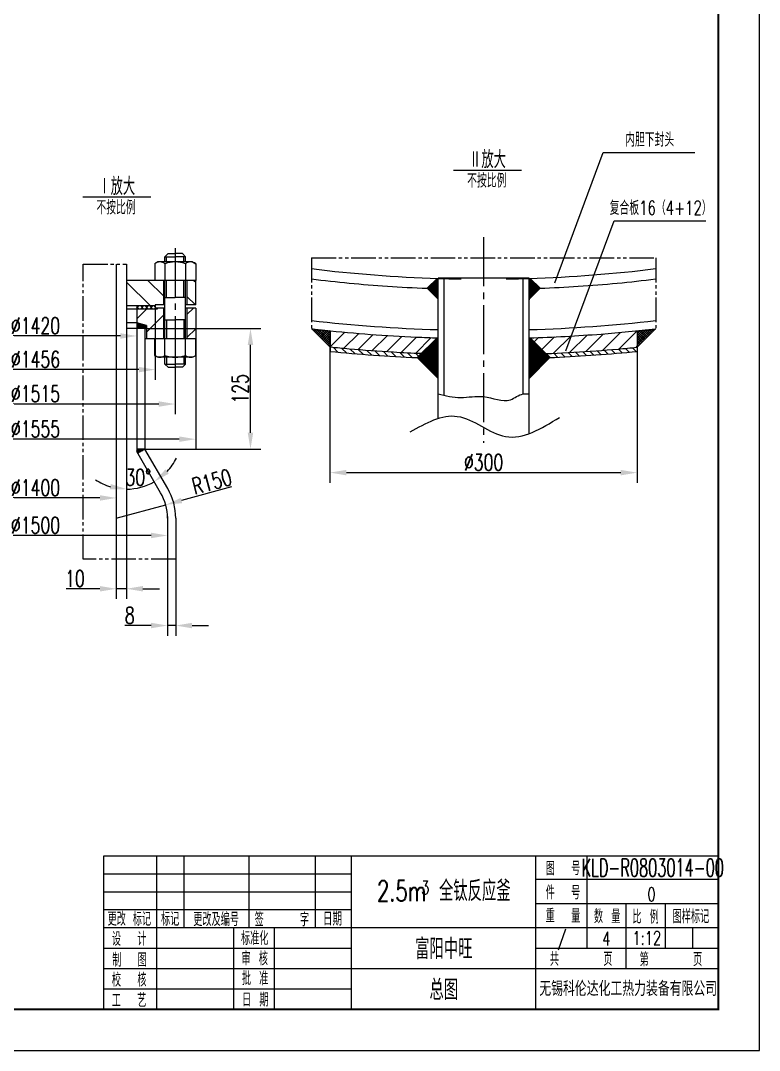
# Model space of a CAD drawing. Header units: millimetres. Extents: x -609 to 19506, y -219 to 17861.
# Drawn here: x 13907 to 16071, y 0 to 3018 of the extents above; entities that cross this region are included whole.
import ezdxf
from ezdxf.enums import TextEntityAlignment as Align

# ---------------------------------------------------------------- set-up
doc = ezdxf.new("R2010")
doc.units = ezdxf.units.MM
doc.header["$LTSCALE"] = 120
doc.header["$PDMODE"] = 3
doc.linetypes.add('CENTER', pattern=[1.66, 1.2, -0.15, 0.16, -0.15])
doc.linetypes.add('PHAN2', pattern=[0.97, 0.6, -0.07, 0.08, -0.07, 0.08, -0.07])
for name, color, linetype in [('1轮廓实线层', 7, 'Continuous'), ('2细线层', 4, 'Continuous'), ('3', 6, 'Continuous'), ('4', 5, 'Continuous'), ('6文字层', 3, 'Continuous'), ('A', 2, 'Continuous'), ('B', 7, 'Continuous'), ('C', 1, 'CENTER'), ('D2', 4, 'PHAN2'), ('图框层', 7, 'Continuous')]:
    doc.layers.add(name, color=color, linetype=linetype)
doc.styles.add('HZ', font='txt', dxfattribs={"width": 0.7, "bigfont": 'hztxt'})
doc.styles.add('HZFS', font='romans.shx', dxfattribs={"width": 0.7, "bigfont": 'hzdx.shx'})
doc.styles.add('PC_TEXTSTYLE', font='txt.shx', dxfattribs={"width": 0.67, "bigfont": 'gbcbig.shx'})
doc.dimstyles.new('ISO-25', dxfattribs={"dimtxt": 2.5, "dimasz": 2.5, "dimexe": 1.25, "dimexo": 0.625, "dimtad": 1, "dimdsep": 46, "dimtxsty": 'Standard', "dimcen": 2.5, "dimadec": 0, "dimazin": 0, "dimtfac": 1, "dimtmove": 0, "dimatfit": 3, "dimfxl": 0, "dimarcsym": 0})

# ---------------------------------------------------------------- blocks, each defined once
blk = doc.blocks.new('标题栏')
at = {"color": 4}
blk.add_line((-53.25, 38.47), (0.25, 38.47), dxfattribs=at)
at = {"layer": '1轮廓实线层'}
for p, q in [((-179.75, 45.25), (0.25, 45.25)), ((-179.75, 0.25), (-179.75, 45.25)), ((-179.75, 0.25), (-179.75, 45.25)), ((-179.75, 0.25), (0.25, 0.25))]:
    blk.add_line(p, q, dxfattribs=at)
at = {"layer": '1轮廓实线层', "color": 4}
for p, q in [((-164.25, 0.25), (-164.25, 45.25)), ((-156.25, 24.25), (-156.25, 45.25)), ((-137.25, 24.25), (-137.25, 45.25)), ((-117.75, 24.25), (-117.75, 45.25)), ((-107.25, 0.25), (-107.25, 45.25)), ((-53.25, 0.25), (-53.25, 45.25)), ((-38.25, 18.25), (-38.25, 45.25)), ((-53.25, 31.25), (0.25, 31.25)), ((-26.75, 12.25), (-26.75, 31.25)), ((-15.25, 18.25), (-15.25, 31.25)), ((-129.75, 0.25), (-129.75, 24.25))]:
    blk.add_line(p, q, dxfattribs=at)
at = {"layer": '2细线层', "color": 4}
for p, q in [((-179.75, 40), (-107.25, 40)), ((-179.75, 34.75), (-107.25, 34.75)), ((-179.75, 29.5), (-107.25, 29.5)), ((-179.75, 24.25), (0.25, 24.25)), ((-179.75, 18.25), (-107.25, 18.25)), ((-53.25, 18.25), (0.25, 18.25)), ((-179.75, 12.25), (0.25, 12.25)), ((-179.75, 6.25), (-107.25, 6.25))]:
    blk.add_line(p, q, dxfattribs=at)
at = {"layer": '2细线层'}
for p, q in [((-141.75, 0.25), (-141.75, 24.25)), ((-7.25, 18.25), (-7.25, 24.25))]:
    blk.add_line(p, q, dxfattribs=at)
at = {"layer": '图框层'}
blk.add_line((0.25, 0.25), (0.25, 45.25), dxfattribs=at)
at = {"layer": '6文字层', "style": 'PC_TEXTSTYLE', "width": 0.67}
for s, p in [('图  号', (-50.34, 39.59)), ('件  号', (-50.36, 32.52)), ('重  量', (-50.36, 25.7))]:
    blk.add_text(s, height=4, dxfattribs=at).set_placement(p)
at = {"layer": '6文字层'}
for s, style, width, p in [('更改', 'PC_TEXTSTYLE', 0.67, (-176.02, 26.99)), ('标记', 'PC_TEXTSTYLE', 0.67, (-168.64, 26.97)), ('标记', 'PC_TEXTSTYLE', 0.67, (-160.37, 26.97)), (' 更改及编号 ', 'PC_TEXTSTYLE', 0.67, (-146.9, 26.87)), (' 签    字 ', 'PC_TEXTSTYLE', 0.67, (-127.65, 26.83)), (' 日期 ', 'HZFS', 0.7, (-112.81, 26.97)), (' 数 量 ', 'PC_TEXTSTYLE', 0.67, (-32.34, 27.72)), (' 比 例 ', 'PC_TEXTSTYLE', 0.67, (-21.08, 27.59)), (' 图样标记 ', 'PC_TEXTSTYLE', 0.67, (-7.81, 27.73)), (' 设  计 ', 'PC_TEXTSTYLE', 0.67, (-172.37, 21.1)), ('标准化', 'PC_TEXTSTYLE', 0.67, (-135.59, 21.31)), (' 制  图 ', 'PC_TEXTSTYLE', 0.67, (-172.26, 14.95)), ('审 核', 'PC_TEXTSTYLE', 0.67, (-135.59, 15.37)), ('共     页', 'PC_TEXTSTYLE', 0.67, (-39.97, 15.2)), ('第     页', 'PC_TEXTSTYLE', 0.67, (-13.67, 15.14)), (' 校  核 ', 'PC_TEXTSTYLE', 0.67, (-172.37, 9.15)), ('批 准', 'PC_TEXTSTYLE', 0.67, (-135.49, 9.56)), (' 工  艺 ', 'PC_TEXTSTYLE', 0.67, (-172.4, 3.14)), ('日 期', 'PC_TEXTSTYLE', 0.67, (-135.42, 3.28))]:
    blk.add_text(s, height=4, dxfattribs=dict(at, style=style, width=width)).set_placement(p, align=Align.MIDDLE)
at = {"layer": '6文字层', "style": 'PC_TEXTSTYLE', "width": 0.639851, "flags": 8}
for tag, p, p2 in [('共几页', (-42.83, 13.25), (-37.44, 13.25)), ('第几页', (-16.91, 13.25), (-11.52, 13.25))]:
    blk.add_attdef(tag, text='', height=4, dxfattribs=at).set_placement(p, p2, align=Align.FIT)
at = {"layer": 'B', "insert": (-26.18, 6.27), "char_height": 3.8, "width": 53.1967, "attachment_point": 5, "style": 'PC_TEXTSTYLE'}
blk.add_mtext('{\\f楷体_GB2312|b0|i0|c134|p49;无锡科伦达化工热力装备有限公司}', dxfattribs=at)
at = {"layer": 'B', "style": 'HZ', "width": 0.7}
blk.add_attdef('BL', text='', height=4, dxfattribs=at).set_placement((-20.73, 19.2), align=Align.CENTER)
blk = doc.blocks.new('*D129')
at = {"layer": 'B', "color": 0, "lineweight": -2}
for p, q in [((14813.5, 2108.7), (14813.5, 1663.1)), ((15713.5, 2108.7), (15713.5, 1663.1)), ((14861.5, 1693.1), (15665.5, 1693.1))]:
    blk.add_line(p, q, dxfattribs=at)
at = {"layer": 'B', "color": 0}
for points in [[(14861.5, 1701.1), (14861.5, 1685.1), (14813.5, 1693.1)], [(15665.5, 1701.1), (15665.5, 1685.1), (15713.5, 1693.1)]]:
    blk.add_solid(points, dxfattribs=at)
at = {"layer": 'Defpoints', "color": 0}
for p in [(14813.5, 2108.7), (15713.5, 2108.7), (15713.5, 1693.1)]:
    blk.add_point(p, dxfattribs=at)
at = {"layer": 'B', "color": 0, "insert": (15263.5, 1723.1), "char_height": 48, "attachment_point": 5, "style": 'HZ'}
blk.add_mtext('%%C300', dxfattribs=at)
blk = doc.blocks.new('*D134')
at = {"layer": 'B', "color": 0, "lineweight": -2}
for p, q in [((14187.6, 1700.8), (14187.6, 1588.9)), ((14139.6, 1618.9), (13885.1, 1618.9))]:
    blk.add_line(p, q, dxfattribs=at)
at = {"layer": 'B', "color": 0}
blk.add_solid([(14139.6, 1626.9), (14139.6, 1610.9), (14187.6, 1618.9)], dxfattribs=at)
at = {"layer": 'Defpoints', "color": 0}
for p in [(14187.6, 1700.8), (14187.6, 1618.9), (9987.6, 1513.1)]:
    blk.add_point(p, dxfattribs=at)
at = {"layer": 'B', "color": 0, "insert": (13950.8, 1648.9), "char_height": 48, "attachment_point": 5, "style": 'HZ'}
blk.add_mtext('%%C1400', dxfattribs=at)
blk = doc.blocks.new('*D135')
at = {"layer": 'B', "color": 0, "lineweight": -2}
for p, q in [((14187.6, 1637.6), (14187.6, 1322.8)), ((14217.6, 1637.6), (14217.6, 1322.8)), ((14139.6, 1352.8), (14041, 1352.8)), ((14217.6, 1352.8), (14187.6, 1352.8)), ((14265.6, 1352.8), (14313.6, 1352.8))]:
    blk.add_line(p, q, dxfattribs=at)
at = {"layer": 'B', "color": 0}
for points in [[(14139.6, 1360.8), (14139.6, 1344.8), (14187.6, 1352.8)], [(14265.6, 1360.8), (14265.6, 1344.8), (14217.6, 1352.8)]]:
    blk.add_solid(points, dxfattribs=at)
at = {"layer": 'Defpoints', "color": 0}
for p in [(14187.6, 1637.6), (14217.6, 1637.6), (14217.6, 1352.8)]:
    blk.add_point(p, dxfattribs=at)
at = {"layer": 'B', "color": 0, "insert": (14066.3, 1382.8), "char_height": 48, "attachment_point": 5, "style": 'HZ'}
blk.add_mtext('10', dxfattribs=at)
blk = doc.blocks.new('*D136')
at = {"layer": 'B', "color": 0, "lineweight": -2}
for p, q in [((14337.6, 1439.7), (14337.6, 1215)), ((14361.6, 1439.7), (14361.6, 1215)), ((14289.6, 1245), (14212.2, 1245)), ((14361.6, 1245), (14337.6, 1245)), ((14409.6, 1245), (14457.6, 1245))]:
    blk.add_line(p, q, dxfattribs=at)
at = {"layer": 'B', "color": 0}
for points in [[(14289.6, 1253), (14289.6, 1237), (14337.6, 1245)], [(14409.6, 1253), (14409.6, 1237), (14361.6, 1245)]]:
    blk.add_solid(points, dxfattribs=at)
at = {"layer": 'Defpoints', "color": 0}
for p in [(14337.6, 1439.7), (14361.6, 1439.7), (14361.6, 1245)]:
    blk.add_point(p, dxfattribs=at)
at = {"layer": 'B', "color": 0, "insert": (14226.9, 1275), "char_height": 48, "attachment_point": 5, "style": 'HZ'}
blk.add_mtext('8', dxfattribs=at)
blk = doc.blocks.new('*D137')
at = {"layer": 'B', "color": 0, "lineweight": -2}
for p, q in [((14337.6, 1564.8), (14337.6, 1478.9)), ((14289.6, 1508.9), (13885.1, 1508.9))]:
    blk.add_line(p, q, dxfattribs=at)
at = {"layer": 'B', "color": 0}
blk.add_solid([(14289.6, 1516.9), (14289.6, 1500.9), (14337.6, 1508.9)], dxfattribs=at)
at = {"layer": 'Defpoints', "color": 0}
for p in [(14337.6, 1564.8), (14337.6, 1508.9), (9987.6, 1377.1)]:
    blk.add_point(p, dxfattribs=at)
at = {"layer": 'B', "color": 0, "insert": (13950.8, 1538.9), "char_height": 48, "attachment_point": 5, "style": 'HZ'}
blk.add_mtext('%%C1500', dxfattribs=at)
blk = doc.blocks.new('*D138')
at = {"layer": 'B', "color": 0, "lineweight": -2}
for p, q in [((14360.1, 2051), (14360.1, 1864.1)), ((14312.1, 1894.1), (13885.1, 1894.1))]:
    blk.add_line(p, q, dxfattribs=at)
at = {"layer": 'B', "color": 0}
blk.add_solid([(14312.1, 1902.1), (14312.1, 1886.1), (14360.1, 1894.1)], dxfattribs=at)
at = {"layer": 'Defpoints', "color": 0}
for p in [(14360.1, 2051), (9987.6, 1999.9), (14360.1, 1894.1)]:
    blk.add_point(p, dxfattribs=at)
at = {"layer": 'B', "color": 0, "insert": (13950.8, 1924.1), "char_height": 48, "attachment_point": 5, "style": 'HZ'}
blk.add_mtext('%%C1515', dxfattribs=at)
blk = doc.blocks.new('*D139')
at = {"layer": 'B', "color": 0, "lineweight": -2}
for p, q in [((14420.1, 2100.2), (14420.1, 1761.1)), ((14372.1, 1791.1), (13885.1, 1791.1))]:
    blk.add_line(p, q, dxfattribs=at)
at = {"layer": 'B', "color": 0}
blk.add_solid([(14372.1, 1799.1), (14372.1, 1783.1), (14420.1, 1791.1)], dxfattribs=at)
at = {"layer": 'Defpoints', "color": 0}
for p in [(14420.1, 2100.2), (9987.6, 1896.9), (14420.1, 1791.1)]:
    blk.add_point(p, dxfattribs=at)
at = {"layer": 'B', "color": 0, "insert": (13950.8, 1821.1), "char_height": 48, "attachment_point": 5, "style": 'HZ'}
blk.add_mtext('%%C1555', dxfattribs=at)
blk = doc.blocks.new('*D140')
at = {"layer": 'B', "color": 0, "lineweight": -2}
for p, q in [((14301.6, 2184.2), (14301.6, 1964.9)), ((14253.6, 1994.9), (13885.1, 1994.9))]:
    blk.add_line(p, q, dxfattribs=at)
at = {"layer": 'B', "color": 0}
blk.add_solid([(14253.6, 2002.9), (14253.6, 1986.9), (14301.6, 1994.9)], dxfattribs=at)
at = {"layer": 'Defpoints', "color": 0}
for p in [(14301.6, 2184.2), (9987.6, 2100.7), (14301.6, 1994.9)]:
    blk.add_point(p, dxfattribs=at)
at = {"layer": 'B', "color": 0, "insert": (13950.8, 2024.9), "char_height": 48, "attachment_point": 5, "style": 'HZ'}
blk.add_mtext('%%C1456', dxfattribs=at)
blk = doc.blocks.new('*D141')
at = {"layer": 'B', "color": 0, "lineweight": -2}
for p, q in [((14247.6, 2132.1), (14247.6, 2063.6)), ((14199.6, 2093.6), (13885.1, 2093.6))]:
    blk.add_line(p, q, dxfattribs=at)
at = {"layer": 'B', "color": 0}
blk.add_solid([(14199.6, 2101.6), (14199.6, 2085.6), (14247.6, 2093.6)], dxfattribs=at)
at = {"layer": 'Defpoints', "color": 0}
for p in [(9987.6, 2187.4), (14247.6, 2132.1), (14247.6, 2093.6)]:
    blk.add_point(p, dxfattribs=at)
at = {"layer": 'B', "color": 0, "insert": (13950.8, 2123.6), "char_height": 48, "attachment_point": 5, "style": 'HZ'}
blk.add_mtext('%%C1420', dxfattribs=at)
blk = doc.blocks.new('*D146')
at = {"layer": 'B', "color": 0, "lineweight": -2}
for p, q in [((14271.6, 2115.4), (14610.6, 2115.4)), ((14580.6, 1809.9), (14580.6, 2067.4)), ((14247.6, 1761.9), (14610.6, 1761.9))]:
    blk.add_line(p, q, dxfattribs=at)
at = {"layer": 'B', "color": 0}
for points in [[(14572.6, 2067.4), (14588.6, 2067.4), (14580.6, 2115.4)], [(14572.6, 1809.9), (14588.6, 1809.9), (14580.6, 1761.9)]]:
    blk.add_solid(points, dxfattribs=at)
at = {"layer": 'Defpoints', "color": 0}
for p in [(14271.6, 2115.4), (14580.6, 2115.4), (14247.6, 1761.9)]:
    blk.add_point(p, dxfattribs=at)
at = {"layer": 'B', "color": 0, "insert": (14550.6, 1938.6), "char_height": 48, "attachment_point": 5, "rotation": 90, "style": 'HZ'}
blk.add_mtext('125', dxfattribs=at)
blk = doc.blocks.new('*D147')
at = {"layer": 'B', "color": 0, "lineweight": -2}
for p, q in [((14525.4, 1651.4), (14378.6, 1611.4)), ((14187.6, 1559.4), (14332.3, 1598.8))]:
    blk.add_line(p, q, dxfattribs=at)
at = {"layer": 'B', "color": 0}
blk.add_solid([(14376.5, 1619.1), (14380.7, 1603.7), (14332.3, 1598.8)], dxfattribs=at)
at = {"layer": 'Defpoints', "color": 0}
for p in [(14332.3, 1598.8), (14187.6, 1559.4)]:
    blk.add_point(p, dxfattribs=at)
at = {"layer": 'B', "color": 0, "insert": (14467.3, 1666.6), "char_height": 48, "attachment_point": 5, "rotation": 15.2405, "style": 'HZ'}
blk.add_mtext('R150', dxfattribs=at)

msp = doc.modelspace()

# ---------------------------------------------------------------- hatches: boundary and pattern name
at = {"layer": 'B'}
h = msp.add_hatch(dxfattribs=at)
h.set_pattern_fill('ANSI31', color=256, scale=15, angle=90, style=0)
h.set_pattern_definition([(135, (-25339.024, -12477.745), (-33.67596, -33.67596), [])])
h.paths.add_polyline_path([(14325.579, 2184.431), (14325.579, 2256.431), (14217.579, 2256.431), (14217.579, 2181.431), (14289.579, 2181.431), (14289.579, 2184.431)])
h.paths.add_polyline_path([(14394.579, 2256.431), (14394.579, 2184.431), (14420.079, 2184.431), (14420.079, 2256.431)])
h = msp.add_hatch(dxfattribs=at)
h.set_pattern_fill('ANSI31', color=256, scale=0.3, angle=90, style=0)
h.set_pattern_definition([(135, (-30827.6568, -3984.2689), (-0.67351921, -0.67351921), [])])
edge = h.paths.add_edge_path()
edge.add_ellipse((15263.545, 3310.111), major_axis=(-2100, 0), ratio=0.5, start_angle=86.275526, end_angle=86.355168, ccw=False)
edge.add_line((15127.132, 2262.329), (15098.153, 2233.35))
edge.add_line((15098.153, 2233.35), (15130.045, 2201.458))
edge.add_line((15130.045, 2201.458), (15130.045, 2262.235))
edge = h.paths.add_edge_path()
edge.add_ellipse((15263.545, 3310.111), major_axis=(-2100, 0), ratio=0.5, start_angle=93.644832, end_angle=93.724474, ccw=False)
edge.add_line((15397.045, 2262.235), (15397.045, 2201.458))
edge.add_line((15397.045, 2201.458), (15428.936, 2233.35))
edge.add_line((15428.936, 2233.35), (15399.958, 2262.329))
h = msp.add_hatch(dxfattribs=at)
h.set_pattern_fill('ANSI37', color=256, scale=3, style=0)
h.set_pattern_definition([(45, (-25333.024, -12471.745), (-6.735192, 6.735192), []), (135, (-25333.024, -12471.745), (-6.735192, -6.735192), [])])
h.paths.add_polyline_path([(14247.579, 2181.431), (14247.579, 2172.431), (14301.579, 2172.431), (14301.579, 2181.431)])
h = msp.add_hatch(dxfattribs=at)
h.set_pattern_fill('ANSI31', color=256, scale=15, style=0)
h.set_pattern_definition([(45, (-25339.024, -12387.745), (-33.67596, 33.67596), [])])
h.paths.add_polyline_path([(14325.579, 2085.431), (14325.579, 2175.431), (14295.579, 2175.431), (14295.579, 2172.431), (14247.579, 2172.431), (14247.579, 2132.068), (14276.079, 2124.431), (14276.079, 2085.431)])
h.paths.add_polyline_path([(14394.579, 2175.431), (14394.579, 2085.431), (14420.079, 2085.431), (14420.079, 2175.431)])
h = msp.add_hatch(dxfattribs=at)
h.set_pattern_fill('ANSI37', color=256, scale=0.3, style=0)
h.set_pattern_definition([(135, (49529.1817, -12369.7446), (0.67351921, 0.67351921), []), (45, (49529.1817, -12369.7446), (0.67351921, -0.67351921), [])])
h.paths.add_polyline_path([(14247.579, 2132.068), (14276.079, 2124.431), (14276.079, 2115.431), (14247.579, 2115.431)])
h = msp.add_hatch(dxfattribs=at)
h.set_pattern_fill('ANSI37', color=256, scale=1.5, angle=90, style=0)
h.set_pattern_definition([(135, (-30827.657, -3984.269), (-3.36759605, -3.36759605), []), (225, (-30827.657, -3984.269), (3.36759605, -3.36759605), [])])
edge = h.paths.add_edge_path()
edge.add_spline(control_points=[(14813.545, 2108.717), (14808.568, 2109.222), (14803.595, 2109.735), (14785.722, 2111.612), (14772.841, 2113.023), (14759.985, 2114.491)], knot_values=[1.34632165, 1.34632165, 1.34632165, 1.34632165, 1.35305435, 1.35305435, 1.37053751, 1.37053751, 1.37053751, 1.37053751], degree=3, periodic=0)
edge.add_line((14759.985, 2114.491), (14813.545, 2060.932))
edge.add_line((14813.545, 2060.932), (14813.545, 2108.717))
h = msp.add_hatch(dxfattribs=at)
h.set_pattern_fill('ANSI31', color=256, scale=10, style=0)
edge = h.paths.add_edge_path()
edge.add_spline(control_points=[(15127.132, 2088.17), (15107.071, 2088.776), (15087.026, 2089.515), (14981.923, 2094.098), (14897.258, 2100.221), (14813.545, 2108.717)], knot_values=[1.37053751, 1.37053751, 1.37053751, 1.37053751, 1.39719121, 1.39719121, 1.51045379, 1.51045379, 1.51045379, 1.51045379], degree=3, periodic=0)
edge.add_line((14813.545, 2108.717), (14813.545, 2060.355))
edge.add_line((14813.545, 2060.355), (14814.739, 2060.355))
edge.add_spline(control_points=[(14814.739, 2060.355), (14832.897, 2058.538), (14851.096, 2056.831), (14912.517, 2051.456), (14955.909, 2048.298), (15026.491, 2044.192), (15053.594, 2042.861), (15080.734, 2041.772)], knot_values=[1.65084823, 1.65084823, 1.65084823, 1.65084823, 1.67513209, 1.67513209, 1.73263382, 1.73263382, 1.7683613, 1.7683613, 1.7683613, 1.7683613], degree=3, periodic=0)
edge.add_line((15080.734, 2041.772), (15127.132, 2088.17))
edge = h.paths.add_edge_path()
edge.add_spline(control_points=[(15767.738, 2114.564), (15714.969, 2108.532), (15661.774, 2103.447), (15579.232, 2097.083), (15550.092, 2095.126), (15520.888, 2093.455)], knot_values=[1.68480838, 1.68480838, 1.68480838, 1.68480838, 1.75657612, 1.75657612, 1.79555841, 1.79555841, 1.79555841, 1.79555841], degree=3, periodic=0)
edge.add_spline(control_points=[(15520.888, 2093.455), (15479.714, 2091.097), (15438.413, 2089.306), (15397.045, 2088.083)], knot_values=[1.62984882, 1.62984882, 1.62984882, 1.62984882, 1.68480838, 1.68480838, 1.68480838, 1.68480838], degree=3, periodic=0)
edge.add_line((15399.939, 2088.188), (15446.355, 2041.772))
edge.add_spline(control_points=[(15446.355, 2041.772), (15473.495, 2042.861), (15500.598, 2044.192), (15571.18, 2048.298), (15614.572, 2051.456), (15675.993, 2056.831), (15694.192, 2058.538), (15712.35, 2060.355)], knot_values=[1.65084823, 1.65084823, 1.65084823, 1.65084823, 1.68657572, 1.68657572, 1.74407745, 1.74407745, 1.7683613, 1.7683613, 1.7683613, 1.7683613], degree=3, periodic=0)
edge.add_line((15712.35, 2060.355), (15713.545, 2060.355))
edge.add_line((15713.545, 2060.355), (15713.545, 2108.893))
h = msp.add_hatch(dxfattribs=at)
h.set_pattern_fill('ANSI37', color=256, scale=1.5, angle=90, style=0)
h.set_pattern_definition([(45, (61354.746, -3984.269), (3.36759605, -3.36759605), []), (315, (61354.746, -3984.269), (-3.36759605, -3.36759605), [])])
edge = h.paths.add_edge_path()
edge.add_spline(control_points=[(15713.545, 2108.717), (15718.521, 2109.222), (15723.494, 2109.735), (15741.367, 2111.612), (15754.248, 2113.023), (15767.104, 2114.491)], knot_values=[1.34632165, 1.34632165, 1.34632165, 1.34632165, 1.35305435, 1.35305435, 1.37053751, 1.37053751, 1.37053751, 1.37053751], degree=3, periodic=0)
edge.add_line((15767.104, 2114.491), (15713.545, 2060.932))
edge.add_line((15713.545, 2060.932), (15713.545, 2108.717))
h = msp.add_hatch(dxfattribs=at)
h.set_pattern_fill('ANSI37', color=256, scale=0.3, angle=90, style=0)
h.set_pattern_definition([(135, (-30827.6568, -3984.2689), (-0.67351921, -0.67351921), []), (225, (-30827.6568, -3984.2689), (0.67351921, -0.67351921), [])])
edge = h.paths.add_edge_path()
edge.add_line((15069.2, 2030.238), (15130.045, 1969.394))
edge.add_line((15130.045, 1969.394), (15130.045, 2088.083))
edge.add_spline(control_points=[(15130.045, 2088.083), (15129.074, 2088.111), (15128.103, 2088.14), (15127.132, 2088.17)], knot_values=[1.51045379, 1.51045379, 1.51045379, 1.51045379, 1.51174384, 1.51174384, 1.51174384, 1.51174384], degree=3, periodic=0)
edge.add_line((15127.132, 2088.17), (15069.2, 2030.238))
h = msp.add_hatch(dxfattribs=at)
h.set_pattern_fill('ANSI37', color=256, scale=0.3, angle=90, style=0)
h.set_pattern_definition([(45, (61354.74595, -3984.2689), (0.67351921, -0.67351921), []), (315, (61354.74595, -3984.2689), (-0.67351921, -0.67351921), [])])
edge = h.paths.add_edge_path()
edge.add_spline(control_points=[(15397.045, 2088.083), (15398.016, 2088.111), (15398.987, 2088.14), (15399.958, 2088.17)], knot_values=[1.51045379, 1.51045379, 1.51045379, 1.51045379, 1.51174384, 1.51174384, 1.51174384, 1.51174384], degree=3, periodic=0)
edge.add_line((15399.958, 2088.17), (15457.889, 2030.238))
edge.add_line((15457.889, 2030.238), (15397.045, 1969.394))
edge.add_line((15397.045, 1969.394), (15397.045, 2088.083))
h = msp.add_hatch(dxfattribs=at)
h.set_pattern_fill('ANSI31', color=256, scale=5, angle=90, style=0)
edge = h.paths.add_edge_path()
edge.add_spline(control_points=[(15080.734, 2041.772), (15053.594, 2042.861), (15026.491, 2044.192), (14955.909, 2048.298), (14912.517, 2051.456), (14851.096, 2056.831), (14832.897, 2058.538), (14814.739, 2060.355)], knot_values=[1.65084823, 1.65084823, 1.65084823, 1.65084823, 1.68657572, 1.68657572, 1.74407745, 1.74407745, 1.7683613, 1.7683613, 1.7683613, 1.7683613], degree=3, periodic=0)
edge.add_line((14814.739, 2060.355), (14813.545, 2060.355))
edge.add_line((14813.545, 2060.355), (14813.545, 2048.413))
edge.add_spline(control_points=[(14813.545, 2048.413), (14898.024, 2039.958), (14983.414, 2033.889), (15069.2, 2030.238)], knot_values=[1.37323139, 1.37323139, 1.37323139, 1.37323139, 1.48590597, 1.48590597, 1.48590597, 1.48590597], degree=3, periodic=0)
edge.add_line((15069.2, 2030.238), (15080.734, 2041.772))
edge = h.paths.add_edge_path()
edge.add_spline(control_points=[(15457.889, 2030.239), (15462.213, 2030.423), (15466.537, 2030.613), (15552.283, 2034.507), (15633.325, 2040.386), (15713.545, 2048.414)], knot_values=[1.65568631, 1.65568631, 1.65568631, 1.65568631, 1.6613664, 1.6613664, 1.7683613, 1.7683613, 1.7683613, 1.7683613], degree=3, periodic=0)
edge.add_line((15713.545, 2048.414), (15713.545, 2060.355))
edge.add_line((15713.545, 2060.355), (15712.35, 2060.355))
edge.add_spline(control_points=[(15712.35, 2060.355), (15694.192, 2058.538), (15675.993, 2056.831), (15614.572, 2051.456), (15571.18, 2048.298), (15500.598, 2044.192), (15473.495, 2042.861), (15446.355, 2041.772)], knot_values=[1.65084823, 1.65084823, 1.65084823, 1.65084823, 1.67513209, 1.67513209, 1.73263382, 1.73263382, 1.7683613, 1.7683613, 1.7683613, 1.7683613], degree=3, periodic=0)
edge.add_line((15446.355, 2041.772), (15457.889, 2030.239))
h = msp.add_hatch(dxfattribs=at)
h.set_pattern_fill('ANSI37', color=256, scale=0.3, angle=90, style=0)
h.set_pattern_definition([(45, (49508.1817, -12471.7446), (0.67351921, -0.67351921), []), (315, (49508.1817, -12471.7446), (-0.67351921, -0.67351921), [])])
h.paths.add_polyline_path([(14247.579, 1761.862), (14271.579, 1761.862), (14250.794, 1749.862), (14247.579, 1755.431)])

# ---------------------------------------------------------------- linework, layer by layer
at = {"layer": '3'}
msp.add_lwpolyline([(11031.438, 7128), (11031.438, 0), (16071.438, 0), (16071.438, 7128)], close=True, dxfattribs=at)
at = {"layer": '4', "const_width": 6}
msp.add_lwpolyline([(11151.438, 7008), (11151.438, 120), (15951.438, 120), (15951.438, 7008)], close=True, dxfattribs=at)
at = {"layer": 'A'}
for p, q in [((14330.079, 2325.751), (14339.079, 2334.751)), ((14330.079, 2310.431), (14330.079, 2325.751)), ((14330.079, 2325.751), (14360.079, 2325.751)), ((14339.079, 2334.751), (14360.079, 2334.751)), ((14381.079, 2334.751), (14360.079, 2334.751)), ((14390.079, 2325.751), (14360.079, 2325.751)), ((14390.079, 2325.751), (14381.079, 2334.751)), ((14390.079, 2310.431), (14390.079, 2325.751)), ((14187.579, 2304.256), (14187.579, 1439.733)), ((14217.579, 2304.256), (14217.579, 1439.733)), ((14308.994, 2310.431), (14300.079, 2305.284)), ((14300.079, 2305.284), (14300.079, 2256.431)), ((14411.164, 2310.431), (14308.994, 2310.431)), ((14330.079, 2305.284), (14330.079, 2256.431)), ((14390.079, 2305.284), (14390.079, 2256.431)), ((14411.164, 2310.431), (14420.079, 2305.284)), ((14420.079, 2305.284), (14420.079, 2256.431)), ((14420.079, 2256.431), (14217.579, 2256.431)), ((14325.579, 2256.431), (14325.579, 2184.431)), ((14330.079, 2085.431), (14330.079, 2256.431)), ((14390.079, 2085.431), (14390.079, 2256.431)), ((14394.579, 2256.431), (14394.579, 2184.431)), ((14420.079, 2184.431), (14420.079, 2256.431)), ((15130.045, 1851.847), (15130.045, 2263.235)), ((15397.045, 2263.235), (15130.045, 2263.235)), ((15148.045, 1919.445), (15148.045, 2263.235)), ((15379.045, 1923.602), (15379.045, 2263.235)), ((15397.045, 1807.499), (15397.045, 2263.235)), ((14330.079, 2206.625), (14360.079, 2206.625)), ((14390.079, 2206.625), (14360.079, 2206.625)), ((14301.579, 2181.431), (14217.579, 2181.431)), ((14247.579, 2181.431), (14247.579, 2115.431)), ((14330.079, 2184.431), (14301.579, 2184.431)), ((14301.579, 2184.431), (14301.579, 2172.431)), ((14330.079, 2175.431), (14301.579, 2175.431)), ((14307.579, 2175.431), (14307.579, 2172.431)), ((14325.579, 2175.431), (14325.579, 2085.431)), ((14420.079, 2184.431), (14390.079, 2184.431)), ((14420.079, 2175.431), (14390.079, 2175.431)), ((14394.579, 2175.431), (14394.579, 2085.431)), ((14420.079, 2175.431), (14420.079, 2085.431)), ((14307.579, 2172.431), (14217.579, 2172.431)), ((14247.579, 2132.068), (14217.579, 2132.068)), ((14276.079, 2115.431), (14217.579, 2115.431)), ((14276.079, 2124.431), (14247.579, 2132.068)), ((14247.579, 2115.431), (14247.579, 1755.431)), ((14271.579, 2115.431), (14271.579, 1761.862)), ((14276.079, 2124.431), (14276.079, 2085.431)), ((14330.079, 2140.385), (14360.079, 2140.385)), ((14390.079, 2140.385), (14360.079, 2140.385)), ((14420.079, 2085.431), (14271.579, 2085.431)), ((14300.079, 2036.578), (14300.079, 2085.431)), ((14330.079, 2036.578), (14330.079, 2085.431)), ((14390.079, 2036.578), (14390.079, 2085.431)), ((14420.079, 2036.578), (14420.079, 2085.431)), ((14813.545, 2108.717), (14813.545, 2048.413)), ((15713.545, 2108.717), (15713.545, 2048.413)), ((14308.994, 2031.431), (14300.079, 2036.578)), ((14411.164, 2031.431), (14308.994, 2031.431)), ((14330.079, 2010.932), (14330.079, 2031.431)), ((14390.079, 2010.932), (14390.079, 2031.431)), ((14411.164, 2031.431), (14420.079, 2036.578)), ((14330.079, 2010.932), (14339.079, 2001.932)), ((14330.079, 2010.932), (14360.079, 2010.932)), ((14339.079, 2001.932), (14360.079, 2001.932)), ((14390.079, 2010.932), (14360.079, 2010.932)), ((14381.079, 2001.932), (14360.079, 2001.932)), ((14390.079, 2010.932), (14381.079, 2001.932)), ((14317.483, 1634.354), (14247.579, 1755.431)), ((14338.267, 1646.354), (14271.579, 1761.862)), ((14337.579, 1559.354), (14337.579, 1439.733)), ((14361.579, 1559.354), (14361.579, 1439.733))]:
    msp.add_line(p, q, dxfattribs=at)
for centre, radius, start, end in [((14315.079, 2286.001), 24.43, 52.121121, 127.878879), ((14360.079, 2220.431), 90, 90, 109.471221), ((14360.079, 2220.431), 90, 70.528779, 90), ((14405.079, 2286.001), 24.43, 52.121121, 127.878879), ((14315.079, 2055.861), 24.43, 232.121121, 307.878879), ((14360.079, 2121.431), 90, 250.528779, 270), ((14360.079, 2121.431), 90, 270, 289.471221), ((14405.079, 2055.861), 24.43, 232.121121, 307.878879), ((14187.579, 1559.354), 150, 0, 30), ((14187.579, 1559.354), 174, 0, 30)]:
    msp.add_arc(centre, radius, start, end, dxfattribs=at)
for centre, major_axis, start_param, end_param in [((15263.545, 3310.111), (-2100, 0), 1.32833581, 1.507182), ((15263.545, 3310.111), (-2100, 0), 1.63441065, 1.81325685), ((15263.545, 3235.111), (-2250, 0), 1.34479147, 1.51142812), ((15263.545, 3235.111), (-2250, 0), 1.63016453, 1.79680118)]:
    msp.add_ellipse(centre, major_axis=major_axis, ratio=0.5, start_param=start_param, end_param=end_param, dxfattribs=at)
for points, knots in [([(14759.352, 2260.597), (14832.676, 2251.6), (14906.947, 2244.567), (15020.428, 2236.939), (15059.249, 2234.876), (15098.153, 2233.35)], [1.330127756, 1.330127756, 1.330127756, 1.330127756, 1.437168847, 1.437168847, 1.492518327, 1.492518327, 1.492518327, 1.492518327]), ([(15428.936, 2233.35), (15466.336, 2234.817), (15503.659, 2236.781), (15617.172, 2244.287), (15692.948, 2251.42), (15767.738, 2260.597)], [1.649074332, 1.649074332, 1.649074332, 1.649074332, 1.702284177, 1.702284177, 1.811464889, 1.811464889, 1.811464889, 1.811464889]), ([(14759.352, 2114.563), (14772.418, 2113.07), (14785.51, 2111.634), (14887.194, 2100.957), (14976.866, 2094.319), (15087.995, 2089.473), (15109.011, 2088.704), (15130.045, 2088.083)], [1.346034313, 1.346034313, 1.346034313, 1.346034313, 1.36380481, 1.36380481, 1.483800098, 1.483800098, 1.511743844, 1.511743844, 1.511743844, 1.511743844]), ([(15397.045, 2088.083), (15467.755, 2090.173), (15538.271, 2093.925), (15661.774, 2103.447), (15714.969, 2108.532), (15767.738, 2114.564)], [1.629848822, 1.629848822, 1.629848822, 1.629848822, 1.723790673, 1.723790673, 1.795558415, 1.795558415, 1.795558415, 1.795558415]), ([(15080.734, 2041.772), (15053.594, 2042.861), (15026.491, 2044.192), (14955.909, 2048.298), (14912.517, 2051.456), (14851.096, 2056.831), (14832.897, 2058.538), (14814.739, 2060.355)], [1.650848228, 1.650848228, 1.650848228, 1.650848228, 1.686575715, 1.686575715, 1.744077448, 1.744077448, 1.768361304, 1.768361304, 1.768361304, 1.768361304]), ([(15396.695, 2040.052), (15440.439, 2041.328), (15484.113, 2043.234), (15571.18, 2048.298), (15614.572, 2051.456), (15675.993, 2056.831), (15694.192, 2058.538), (15712.35, 2060.355)], [1.629073983, 1.629073983, 1.629073983, 1.629073983, 1.686575715, 1.686575715, 1.744077448, 1.744077448, 1.768361304, 1.768361304, 1.768361304, 1.768361304]), ([(15397.045, 2028.057), (15421.676, 2028.776), (15446.285, 2029.693), (15552.283, 2034.507), (15633.325, 2040.386), (15713.545, 2048.414)], [1.629073983, 1.629073983, 1.629073983, 1.629073983, 1.661366398, 1.661366398, 1.768361304, 1.768361304, 1.768361304, 1.768361304])]:
    msp.add_open_spline(points, degree=3, knots=knots, dxfattribs=at)
msp.add_open_spline([(14813.545, 2048.413), (14898.024, 2039.958), (14983.414, 2033.889), (15069.2, 2030.238)], degree=3, dxfattribs=at)
at = {"layer": 'B'}
for p, q in [((15472.616, 2249.72), (15613.761, 2631.157)), ((15613.761, 2631.157), (15882.123, 2631.157)), ((15175.017, 2579.709), (15374.837, 2579.709)), ((14088.995, 2500.947), (14288.815, 2500.947)), ((15504.695, 2049.694), (15645.84, 2431.131)), ((15645.84, 2431.131), (15914.203, 2431.131)), ((14334.579, 2310.431), (14334.579, 2325.751)), ((14385.579, 2310.431), (14385.579, 2325.751)), ((14334.579, 2206.625), (14334.579, 2256.431)), ((14385.579, 2206.625), (14385.579, 2256.431)), ((15098.153, 2233.35), (15127.132, 2262.329)), ((15098.153, 2233.35), (15130.045, 2201.458)), ((15428.936, 2233.35), (15397.045, 2201.458)), ((15428.936, 2233.35), (15399.958, 2262.329)), ((14334.579, 2140.385), (14334.579, 2085.431)), ((14385.579, 2140.385), (14385.579, 2085.431)), ((14759.985, 2114.491), (14813.545, 2060.932)), ((15767.104, 2114.491), (15713.545, 2060.932)), ((15069.2, 2030.238), (15127.132, 2088.17)), ((15457.889, 2030.238), (15399.958, 2088.17)), ((14814.739, 2060.355), (14813.545, 2060.355)), ((15712.35, 2060.355), (15714.122, 2060.355)), ((14334.579, 2031.431), (14334.579, 2010.932)), ((14385.579, 2031.431), (14385.579, 2010.932)), ((15069.2, 2030.238), (15130.045, 1969.394)), ((15457.889, 2030.238), (15397.045, 1969.394)), ((14271.579, 1761.862), (14247.579, 1761.862)), ((14271.579, 1761.862), (14250.794, 1749.862))]:
    msp.add_line(p, q, dxfattribs=at)
for start, end in [(316.971858, 333.943716), (236.056284, 253.028142), (270, 300)]:
    msp.add_arc((14217.579, 1807.393), 162.639, start, end, dxfattribs=at)
for points in [[(15130.045, 1923.602), (15196.334, 1913.193), (15263.545, 1915.926), (15342.16, 1906.832), (15379.045, 1923.602), (15397.045, 1923.602)], [(15048.79, 1812.499), (15186.546, 1858.058), (15327.395, 1798.972), (15485.634, 1854.583)]]:
    msp.add_spline(points, degree=3, dxfattribs=at)
for points in [[(14341.449, 1690.153), (14331.492, 1702.677), (14298.898, 1666.544)], [(14171.285, 1659.75), (14168.924, 1643.925), (14217.579, 1644.754)]]:
    msp.add_solid(points, dxfattribs=at)
at = {"layer": 'C'}
for p, q in [((15263.545, 2383.077), (15263.545, 1780.154)), ((14360.079, 2351.144), (14360.079, 2009.403))]:
    msp.add_line(p, q, dxfattribs=at)
at = {"layer": 'D2'}
for p, q in [((14759.352, 2322.348), (15767.738, 2322.348)), ((14759.352, 2322.348), (14759.352, 2114.563)), ((15767.738, 2322.348), (15767.738, 2114.564))]:
    msp.add_line(p, q, dxfattribs=at)
msp.add_lwpolyline([(14361.579, 1439.733), (14090.321, 1439.733), (14090.321, 2304.256), (14217.579, 2304.256)], dxfattribs=at)

# ---------------------------------------------------------------- block references
at = {"layer": '4', "xscale": 10, "yscale": 10, "zscale": 10}
msp.add_blockref('标题栏', (15948.938, 117.5), dxfattribs=at).add_auto_attribs({'BL': '1:12'})

# ---------------------------------------------------------------- texts
at = {"layer": 'B', "style": 'HZ'}
for s, height, width, p in [('内胆下封头', 41.04, 0.7, (15750.132, 2648.321)), ('Ⅱ放大', 51.3, 0.7, (15274.957, 2585.117)), ('不按比例', 41.04, 0.7, (15272.743, 2528.358)), ('Ⅰ放大', 51.3, 0.7, (14188.935, 2506.355)), ('不按比例', 41.04, 0.7, (14186.72, 2449.597)), ('复合板16（4+12）', 41.04, 0.7, (15782.211, 2448.295)), ('KLD-R0803014-00', 52, 0.6, (15758.938, 509.497)), ('2.5m 全钛反应釜', 60, 0.7, (15146.938, 437.5)), ('3', 40, 0.7, (15092.437, 457.193)), ('0', 40, 0.7, (15755.359, 437.5)), ('富阳中旺', 60, 0.7, (15146.938, 267.5)), ('/', 40, 0.7, (15492.938, 307.5)), ('4', 40, 0.7, (15622.769, 307.5)), ('总图', 60, 0.7, (15146.938, 147.5))]:
    msp.add_text(s, height=height, dxfattribs=dict(at, width=width)).set_placement(p, align=Align.CENTER)
at = {"layer": 'B', "insert": (14251.908, 1679.274), "char_height": 48, "attachment_point": 5, "style": 'HZ'}
msp.add_mtext('30°', dxfattribs=at)

# ---------------------------------------------------------------- dimensions: what is measured, and where the dimension line sits
at = {"layer": 'B'}
for base, p1, p2, text, override, picture, middle in [((14247.579, 2093.636), (9987.579, 2187.416), (14247.579, 2132.068), '%%C1420', {"dimtxt": 48, "dimasz": 48, "dimexe": 30, "dimexo": 0, "dimgap": 6, "dimtxsty": 'HZ', "dimcen": 24, "dimse1": 1, "dimse2": 0, "dimsd1": 1, "dimsd2": 0}, '*D141', (13950.838, 2093.636)), ((14301.579, 1994.913), (9987.579, 2100.732), (14301.579, 2184.178), '%%C1456', {"dimtxt": 48, "dimasz": 48, "dimexe": 30, "dimexo": 0, "dimgap": 6, "dimtxsty": 'HZ', "dimcen": 24, "dimse1": 1, "dimse2": 0, "dimsd1": 1, "dimsd2": 0}, '*D140', (13950.838, 1994.913)), ((14420.079, 1791.11), (9987.579, 1896.93), (14420.079, 2100.178), '%%C1555', {"dimtxt": 48, "dimasz": 48, "dimexe": 30, "dimexo": 0, "dimgap": 6, "dimtxsty": 'HZ', "dimcen": 24, "dimse1": 1, "dimse2": 0, "dimsd1": 1, "dimsd2": 0}, '*D139', (13950.838, 1791.11)), ((14360.079, 1894.13), (9987.579, 1999.949), (14360.079, 2050.974), '%%C1515', {"dimtxt": 48, "dimasz": 48, "dimexe": 30, "dimexo": 0, "dimgap": 6, "dimtxsty": 'HZ', "dimcen": 24, "dimse1": 1, "dimse2": 0, "dimsd1": 1, "dimsd2": 0}, '*D138', (13950.838, 1894.13)), ((14187.579, 1618.883), (9987.579, 1513.063), (14187.579, 1700.807), '%%C1400', {"dimtxt": 48, "dimasz": 48, "dimexe": 30, "dimexo": 0, "dimgap": 6, "dimtxsty": 'HZ', "dimcen": 24, "dimse1": 1, "dimse2": 0, "dimsd1": 1, "dimsd2": 0}, '*D134', (13950.838, 1618.883)), ((14217.579, 1352.778), (14187.579, 1637.602), (14217.579, 1637.602), '10', {"dimtxt": 48, "dimasz": 48, "dimexe": 30, "dimexo": 0, "dimgap": 6, "dimtxsty": 'HZ', "dimcen": 24}, '*D135', (14066.29, 1352.778)), ((14337.579, 1508.865), (9987.579, 1377.082), (14337.579, 1564.827), '%%C1500', {"dimtxt": 48, "dimasz": 48, "dimexe": 30, "dimexo": 0, "dimgap": 6, "dimtxsty": 'HZ', "dimcen": 24, "dimse1": 1, "dimse2": 0, "dimsd1": 1, "dimsd2": 0}, '*D137', (13950.838, 1508.865)), ((14361.579, 1245.015), (14337.579, 1439.733), (14361.579, 1439.733), '8', {"dimtxt": 48, "dimasz": 48, "dimexe": 30, "dimexo": 0, "dimgap": 6, "dimtxsty": 'HZ', "dimcen": 24}, '*D136', (14226.868, 1245.015))]:
    dim = msp.add_linear_dim(base=base, p1=p1, p2=p2, text=text, dimstyle='ISO-25', override=override, dxfattribs=at)
    dim.commit()
    dim.dimension.update_dxf_attribs({"geometry": picture, "text_midpoint": middle, "dimtype": 160})
dim = msp.add_linear_dim(base=(14580.552, 2115.431), p1=(14247.579, 1761.862), p2=(14271.579, 2115.431), angle=90, text='125', dimstyle='ISO-25', override={"dimtxt": 48, "dimasz": 48, "dimexe": 30, "dimexo": 0, "dimgap": 6, "dimtxsty": 'HZ', "dimcen": 24}, dxfattribs=at)
dim.commit()
dim.dimension.update_dxf_attribs({"geometry": '*D146', "text_midpoint": (14550.552, 1938.647)})
dim = msp.add_linear_dim(base=(15713.545, 1693.112), p1=(14813.545, 2108.717), p2=(15713.545, 2108.717), text='%%C300', dimstyle='ISO-25', override={"dimtxt": 48, "dimasz": 48, "dimexe": 30, "dimexo": 0, "dimgap": 6, "dimtxsty": 'HZ', "dimcen": 24}, dxfattribs=at)
dim.commit()
dim.dimension.update_dxf_attribs({"geometry": '*D129', "text_midpoint": (15263.545, 1723.112)})
dim = msp.add_radius_dim(center=(14187.579, 1559.354), mpoint=(14332.303, 1598.785), dimstyle='ISO-25', override={"dimtxt": 48, "dimasz": 48, "dimexe": 30, "dimexo": 0, "dimgap": 6, "dimtxsty": 'HZ', "dimcen": 24}, dxfattribs=at)
dim.commit()
dim.dimension.update_dxf_attribs({"geometry": '*D147', "text_midpoint": (14467.255, 1666.646)})

doc.saveas('drawing.dxf')
